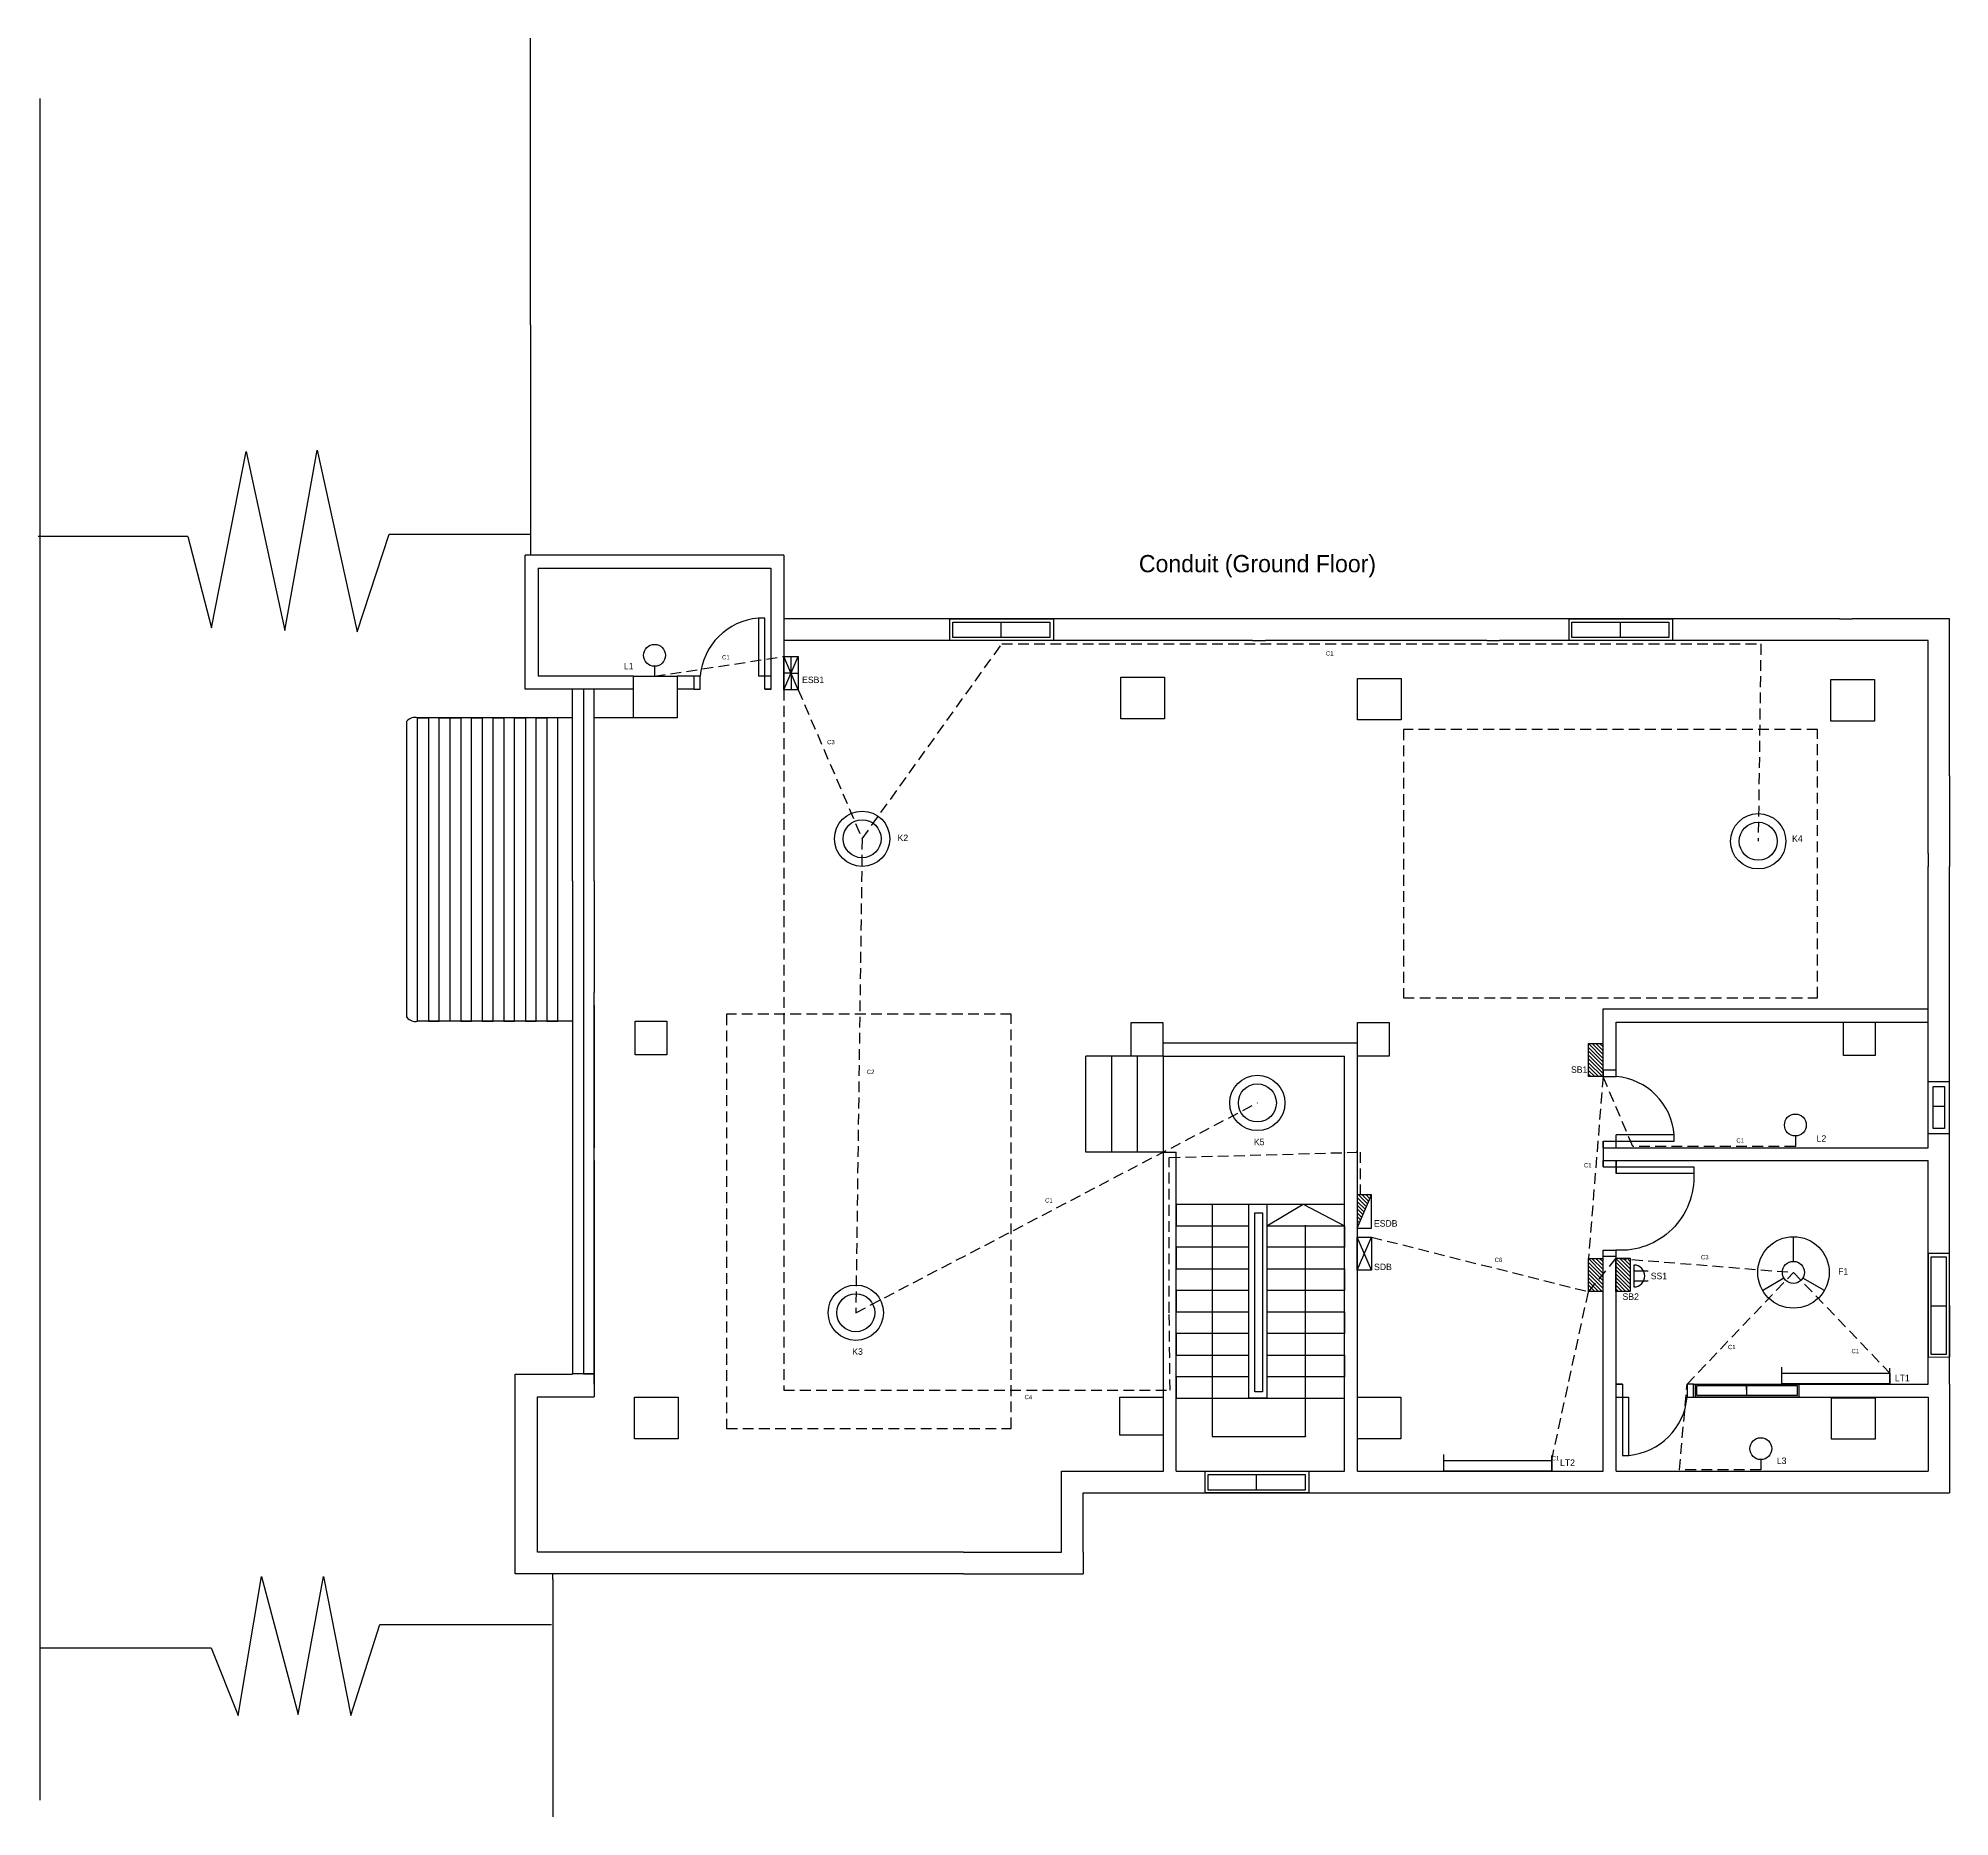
# Model space of a CAD drawing. Header units: inches. Extents: x 375 to 2429, y 186 to 1090.
# Drawn here: x 1543 to 2429, y 195 to 1019 of the extents above; entities that cross this region are included whole.
import ezdxf

# ---------------------------------------------------------------- set-up
doc = ezdxf.new("R2010")
doc.units = ezdxf.units.IN
doc.header["$LTSCALE"] = 20
doc.header["$MEASUREMENT"] = 0
doc.linetypes.add('HIDDEN', pattern=[0.375, 0.25, -0.125])
for name, color, linetype in [('Conduit', 150, 'HIDDEN'), ('Emergency', 10, 'HIDDEN'), ('Fittings', 136, 'Continuous'), ('Text2', 7, 'Continuous')]:
    doc.layers.add(name, color=color, linetype=linetype)

# ---------------------------------------------------------------- blocks, each defined once
blk = doc.blocks.new('Door')
for p, q in [((0, 36), (0, 36)), ((0, -6), (0, 0)), ((-6, -6), (-6, -3)), ((-6, -3), (36, -3)), ((-6, -6), (0, -6))]:
    blk.add_line(p, q)
blk.add_lwpolyline([(-6.06, 35.59), (-0.06, 35.59), (-0.06, 38.59), (-6.06, 38.59)], close=True)
for points in [[(36, -3), (36, 0), (0, 0)], [(-6, -3), (-6, -6), (0, -6)]]:
    blk.add_lwpolyline(points)
blk.add_arc((2.17, 1.79), 33.87, 356.96817, 93.77757)
blk = doc.blocks.new('Door2')
for p, q in [((-6, 30), (-6, 30)), ((-6, -3), (-6, 0)), ((-6, 0), (27, 0)), ((0, -3), (0, 3)), ((-6, -3), (0, -3))]:
    blk.add_line(p, q)
blk.add_lwpolyline([(-6, 30), (0, 30), (0, 33), (-6, 33)], close=True)
for points in [[(-6, 0), (-6, -3), (0, -3)], [(27, 0), (27, 3), (0, 3)]]:
    blk.add_lwpolyline(points)
blk.add_arc((-2.65, 0.35), 29.77, 5.10532, 84.89468)
blk = doc.blocks.new('windows2')
for p, q in [((-1.31, 1.5), (46.69, 1.5)), ((-1.31, -8.5), (-1.31, 1.5)), ((22.28, 0), (22.28, -7.22)), ((46.69, 1.5), (46.69, -8.5)), ((46.69, -8.5), (-1.31, -8.5))]:
    blk.add_line(p, q)
blk.add_lwpolyline([(0, 0), (45, 0), (45, -7.22), (0, -7.22)], close=True)
blk = doc.blocks.new('windows1')
for p, q in [((-0.62, 0.68), (47.38, 0.68)), ((-0.62, -5.32), (-0.62, 0.68)), ((23.11, -1.89), (23.11, 0)), ((23.11, 0), (23.11, -4.57)), ((47.38, 0.68), (47.38, -5.32)), ((47.38, -5.32), (-0.62, -5.32))]:
    blk.add_line(p, q)
blk.add_lwpolyline([(0, 0), (46.57, 0), (46.57, -4.57), (0, -4.57)], close=True)
blk = doc.blocks.new('windowKitchen')
blk.add_line((0, 0), (0, -5.36))
for points in [[(-12.69, -7.63), (11.31, -7.63), (11.31, 2.37), (-12.69, 2.37)], [(-10.36, 0), (9.02, 0), (9.02, -5.36), (-10.36, -5.36)]]:
    blk.add_lwpolyline(points, close=True)

msp = doc.modelspace()

# ---------------------------------------------------------------- hatches: boundary and pattern name
at = {"layer": 'Fittings'}
h = msp.add_hatch(dxfattribs=at)
h.set_pattern_fill('ANSI31', color=256, scale=10, angle=90)
h.set_pattern_definition([(135, (3012.2053, 28.8558), (-0.8838835, -0.8838835), [])])
h.paths.add_polyline_path([(2268.31, 553.26), (2261.64, 553.26), (2261.64, 537.85), (2268.31, 537.85)])
h = msp.add_hatch(dxfattribs=at)
h.set_pattern_fill('ANSI31', color=256, scale=10, angle=90)
h.set_pattern_definition([(135, (2709.3814, -62.5552), (-0.8838835, -0.8838835), [])])
h.paths.add_polyline_path([(2154.42, 467.61), (2161.09, 483.02), (2154.42, 483.02)])
h = msp.add_hatch(dxfattribs=at)
h.set_pattern_fill('ANSI31', color=256, scale=10, angle=90)
h.set_pattern_definition([(135, (3012.1804, -70.8268), (-0.8838835, -0.8838835), [])])
h.paths.add_polyline_path([(2268.28, 453.58), (2261.61, 453.58), (2261.61, 438.17), (2268.28, 438.17)])
h = msp.add_hatch(dxfattribs=at)
h.set_pattern_fill('ANSI31', color=256, scale=10, angle=90)
h.set_pattern_definition([(135, (3024.9257, -70.7259), (-0.8838835, -0.8838835), [])])
h.paths.add_polyline_path([(2281.03, 453.68), (2274.36, 453.68), (2274.36, 438.27), (2281.03, 438.27)])

# ---------------------------------------------------------------- linework, layer by layer
for p, q in [((1770.99, 886.44), (1770.99, 1019.31)), ((1543.27, 991.38), (1543.27, 202.41)), ((1770.99, 886.44), (1770.99, 779.64)), ((1622.95, 745.98), (1639.06, 827.77)), ((1639.06, 827.77), (1657.04, 744.74)), ((1657.04, 744.74), (1671.91, 828.39)), ((1671.91, 828.39), (1690.51, 744.12)), ((1690.51, 744.12), (1705.39, 789.35)), ((1705.39, 789.35), (1770.99, 789.35)), ((1611.91, 788.24), (1542.59, 788.24)), ((1611.91, 788.24), (1622.95, 745.98)), ((1768.46, 717.48), (1768.46, 779.64)), ((1888.42, 779.64), (1768.46, 779.64)), ((1774.46, 773.64), (1774.46, 723.48)), ((1774.46, 773.64), (1882.42, 773.64)), ((1882.42, 773.64), (1882.42, 723.48)), ((1888.42, 779.64), (1888.42, 717.21)), ((2378.03, 750.13), (1888.94, 750.13)), ((2378.03, 750.13), (2384.03, 750.13)), ((2429.18, 750.13), (2384.03, 750.13)), ((2429.18, 677.26), (2429.18, 750.13)), ((1959.5, 740.13), (1888.94, 740.13)), ((1965.5, 740.13), (1959.5, 740.13)), ((2028.91, 740.13), (1965.5, 740.13)), ((2034.91, 740.13), (2028.91, 740.13)), ((2105.89, 740.13), (2034.91, 740.13)), ((2105.89, 740.13), (2111.89, 740.13)), ((2194.58, 740.13), (2111.89, 740.13)), ((2200.58, 740.13), (2194.58, 740.13)), ((2214.46, 740.13), (2200.58, 740.13)), ((2214.46, 740.13), (2220.46, 740.13)), ((2269.63, 740.13), (2220.46, 740.13)), ((2275.63, 740.13), (2269.63, 740.13)), ((2419.18, 740.13), (2275.63, 740.13)), ((2419.18, 674.26), (2419.18, 740.13)), ((1818.7, 723.48), (1774.46, 723.48)), ((1846.61, 723.47), (1838.91, 723.47)), ((1818.7, 717.48), (1768.46, 717.48)), ((1790.46, 661.4), (1790.46, 717.48)), ((1800.46, 717.48), (1795.46, 717.48)), ((1795.46, 717.48), (1795.46, 400.03)), ((1800.46, 661.4), (1800.46, 717.48)), ((1846.61, 717.47), (1838.91, 717.47)), ((1713.56, 565.35), (1713.56, 702.7)), ((1718.56, 563.52), (1718.56, 704.24)), ((1718.56, 704.24), (1723.56, 704.24)), ((1790.46, 704.24), (1718.56, 704.24)), ((1723.56, 704.24), (1723.56, 563.52)), ((1728.56, 563.52), (1728.56, 704.24)), ((1728.56, 704.24), (1733.56, 704.24)), ((1733.56, 704.24), (1733.56, 563.52)), ((1733.56, 704.24), (1738.56, 704.24)), ((1738.56, 704.24), (1738.56, 563.52)), ((1743.56, 563.52), (1743.56, 704.24)), ((1743.56, 704.24), (1748.56, 704.24)), ((1748.56, 704.24), (1748.56, 563.52)), ((1753.56, 563.52), (1753.56, 704.24)), ((1753.56, 704.24), (1758.56, 704.24)), ((1758.56, 704.24), (1758.56, 563.52)), ((1763.56, 563.52), (1763.56, 704.24)), ((1763.56, 704.24), (1768.56, 704.24)), ((1768.56, 704.24), (1768.56, 563.52)), ((1773.56, 563.52), (1773.56, 704.24)), ((1773.56, 704.24), (1778.56, 704.24)), ((1778.56, 704.24), (1778.56, 563.52)), ((1783.56, 563.52), (1783.56, 704.24)), ((1818.7, 704.24), (1800.46, 704.24)), ((2419.18, 644.26), (2419.18, 674.26)), ((2429.18, 677.26), (2429.18, 635.25)), ((1790.46, 628.59), (1790.46, 661.4)), ((1800.46, 628.59), (1800.46, 661.4)), ((2419.18, 641.25), (2419.18, 644.26)), ((2419.18, 641.25), (2419.18, 635.25)), ((2429.18, 641.25), (2429.18, 641.25)), ((2419.18, 576.92), (2419.18, 635.25)), ((2429.18, 395.22), (2429.18, 635.25)), ((1800.46, 570.92), (1800.46, 576.92)), ((2419.18, 570.92), (2419.18, 576.92)), ((1800.46, 504.92), (1800.46, 570.92)), ((2268.46, 563.14), (2268.46, 569.25)), ((2268.46, 569.25), (2419.18, 569.25)), ((2419.18, 504.92), (2419.18, 570.92)), ((1790.46, 563.52), (1718.56, 563.52)), ((1723.56, 563.52), (1728.56, 563.52)), ((1738.56, 563.52), (1743.56, 563.52)), ((1748.56, 563.52), (1753.56, 563.52)), ((1758.56, 563.52), (1763.56, 563.52)), ((1768.56, 563.52), (1773.56, 563.52)), ((1778.56, 563.52), (1783.56, 563.52)), ((2268.46, 537.92), (2268.46, 563.14)), ((2274.46, 537.92), (2274.46, 563.14)), ((2274.46, 563.14), (2419.18, 563.14)), ((2064.17, 553.6), (2154.46, 553.6)), ((2028.46, 502.8), (2028.46, 547.4)), ((2040.46, 547.4), (2028.46, 547.4)), ((2052.46, 547.4), (2040.46, 547.4)), ((2040.46, 547.4), (2040.46, 502.8)), ((2064.46, 547.4), (2051.3, 547.4)), ((2052.46, 502.8), (2052.46, 547.4)), ((2064.46, 502.58), (2064.46, 547.4)), ((2064.46, 547.4), (2148.47, 547.4)), ((2148.47, 502.78), (2148.47, 547.4)), ((2154.32, 547.4), (2154.32, 502.83)), ((2274.46, 504.92), (2274.46, 510.92)), ((1800.46, 498.92), (1800.46, 504.92)), ((1800.46, 395.22), (1800.46, 498.92)), ((2040.46, 502.8), (2028.46, 502.8)), ((2052.46, 502.8), (2040.46, 502.8)), ((2064.46, 502.8), (2052.46, 502.8)), ((2064.46, 502.58), (2064.46, 502.8)), ((2064.46, 502.8), (2064.93, 502.8)), ((2064.46, 498.92), (2064.46, 502.58)), ((2064.46, 354.92), (2064.46, 498.92)), ((2064.93, 502.8), (2070.46, 502.8)), ((2070.46, 498.92), (2070.46, 502.8)), ((2070.46, 354.92), (2070.46, 498.92)), ((2148.46, 498.92), (2148.46, 502.64)), ((2148.46, 502.64), (2148.47, 502.64)), ((2148.46, 354.92), (2148.46, 498.92)), ((2148.47, 502.78), (2148.47, 502.64)), ((2154.64, 502.78), (2153.85, 502.78)), ((2154.46, 498.92), (2154.46, 502.78)), ((2154.46, 502.78), (2154.64, 502.78)), ((2154.46, 354.92), (2154.46, 498.92)), ((2268.46, 504.92), (2268.46, 498.98)), ((2268.46, 495.98), (2268.46, 498.92)), ((2274.46, 504.92), (2400.46, 504.92)), ((2274.46, 498.92), (2400.46, 498.92)), ((2274.46, 492.98), (2274.46, 498.92)), ((2400.46, 504.92), (2419.18, 504.92)), ((2400.46, 498.92), (2419.18, 498.92)), ((2419.18, 395.27), (2419.18, 498.92)), ((2070.46, 478.73), (2148.46, 478.73)), ((2070.46, 478.73), (2070.46, 468.73)), ((2087.07, 478.73), (2087.07, 371.08)), ((2112.46, 468.73), (2129.3, 478.73)), ((2129.3, 478.73), (2148.46, 468.73)), ((2070.46, 468.73), (2104.11, 468.73)), ((2112.46, 468.73), (2148.46, 468.73)), ((2130.4, 371.28), (2130.4, 468.94)), ((2148.46, 468.73), (2148.46, 458.73)), ((2104.11, 458.73), (2070.46, 458.73)), ((2070.46, 458.73), (2070.46, 448.73)), ((2148.46, 458.73), (2112.46, 458.73)), ((2268.46, 354.92), (2268.46, 454.38)), ((2274.46, 395.27), (2274.46, 457.38)), ((2070.46, 448.73), (2104.11, 448.73)), ((2112.46, 448.73), (2148.46, 448.73)), ((2148.46, 448.73), (2148.46, 438.73)), ((2104.11, 438.73), (2070.46, 438.73)), ((2070.46, 438.73), (2070.46, 428.73)), ((2148.46, 438.73), (2112.46, 438.73)), ((2070.46, 428.73), (2104.11, 428.73)), ((2112.46, 428.73), (2148.46, 428.73)), ((2148.46, 428.73), (2148.46, 418.73)), ((2104.11, 418.73), (2070.46, 418.73)), ((2070.46, 418.73), (2070.46, 408.73)), ((2148.46, 418.73), (2112.46, 418.73)), ((2070.46, 408.73), (2104.11, 408.73)), ((2112.46, 408.73), (2148.46, 408.73)), ((2148.46, 408.73), (2148.46, 398.73)), ((1763.75, 307.35), (1763.75, 399.88)), ((1763.75, 399.88), (1790.46, 399.88)), ((1800.46, 400.03), (1790.46, 400.03)), ((1795.46, 400.03), (1800.46, 400.03)), ((1800.46, 395.22), (1800.46, 389.44)), ((2104.11, 398.73), (2070.46, 398.73)), ((2070.46, 398.73), (2070.46, 388.73)), ((2148.46, 398.73), (2112.46, 398.73)), ((2310.4, 395.27), (2400.46, 395.27)), ((2400.46, 395.27), (2419.18, 395.27)), ((2429.18, 395.27), (2429.18, 344.92)), ((1774.19, 317.35), (1774.19, 389.44)), ((1774.19, 389.44), (1800.46, 389.44)), ((2044.33, 389.22), (2064.46, 389.22)), ((2070.46, 388.73), (2148.46, 388.73)), ((2274.46, 354.92), (2274.46, 389.27)), ((2310.4, 389.27), (2419.18, 389.23)), ((2419.18, 389.23), (2419.18, 354.92)), ((2087.07, 371.08), (2130.4, 371.08)), ((2130.4, 371.28), (2130.4, 371.28)), ((2130.4, 371.28), (2130.4, 371.08)), ((2017.23, 354.92), (2064.46, 354.92)), ((2017.23, 317.35), (2017.23, 354.92)), ((2070.46, 354.92), (2148.46, 354.92)), ((2154.46, 354.92), (2268.46, 354.92)), ((2274.46, 354.92), (2419.18, 354.92)), ((2027.23, 344.92), (2429.18, 344.92)), ((2027.23, 317.35), (2027.23, 344.92)), ((1821.76, 317.35), (1774.19, 317.35)), ((1971.76, 317.35), (1821.76, 317.35)), ((1971.76, 317.35), (2017.23, 317.35)), ((2027.23, 317.35), (2027.23, 307.35)), ((1635.35, 241.65), (1646.08, 306.05)), ((1646.08, 306.05), (1663.16, 242.14)), ((1663.16, 242.14), (1674.88, 306.05)), ((1674.88, 306.05), (1687.57, 241.65)), ((1821.76, 307.35), (1763.75, 307.35)), ((1781.29, 304.65), (1781.29, 307.35)), ((1781.29, 304.65), (1781.29, 243.29)), ((1971.76, 307.35), (1821.76, 307.35)), ((1971.76, 307.35), (2027.23, 307.35)), ((1687.57, 241.65), (1701.07, 283.88)), ((1701.07, 283.88), (1780.62, 283.88)), ((1543.27, 273.01), (1622.75, 273.01)), ((1622.75, 273.01), (1635.35, 241.65)), ((1781.29, 243.29), (1781.29, 194.7))]:
    msp.add_line(p, q)
for points in [[(1818.7, 723.48), (1838.91, 723.48), (1838.91, 704.24), (1818.7, 704.24)], [(2044.72, 723.03), (2064.93, 723.03), (2064.93, 703.79), (2044.72, 703.79)], [(2154.53, 722.48), (2174.74, 722.48), (2174.74, 703.24), (2154.53, 703.24)], [(2374.11, 721.95), (2394.32, 721.95), (2394.32, 702.71), (2374.11, 702.71)], [(1819.44, 563.52), (1834.12, 563.52), (1834.12, 547.97), (1819.44, 547.97)], [(2049.49, 562.95), (2064.17, 562.95), (2064.17, 547.4), (2049.49, 547.4)], [(2154.46, 562.9), (2169.14, 562.9), (2169.14, 547.35), (2154.46, 547.35)], [(2379.95, 563.14), (2394.63, 563.14), (2394.63, 547.59), (2379.95, 547.59)], [(2104.11, 478.73), (2112.46, 478.73), (2112.46, 388.73), (2104.11, 388.73)], [(2106.94, 474.63), (2110.43, 474.63), (2110.43, 391.71), (2106.94, 391.72)], [(1819.22, 389.22), (1839.43, 389.22), (1839.43, 369.98), (1819.22, 369.98)], [(2154.46, 389.22), (2174.67, 389.22), (2174.67, 369.98), (2154.46, 369.98)], [(2374.45, 388.96), (2394.66, 388.96), (2394.66, 369.72), (2374.45, 369.72)]]:
    msp.add_lwpolyline(points, close=True)
at = {"linetype": 'HIDDEN'}
for points in [[(2175.87, 574.44), (2367.87, 574.44), (2367.87, 698.88), (2175.87, 698.88)], [(1861.91, 374.76), (1993.91, 374.76), (1993.91, 566.76), (1861.91, 566.76)]]:
    msp.add_lwpolyline(points, close=True, dxfattribs=at)
for points in [[(1790.46, 628.59), (1790.46, 399.88)], [(1800.46, 628.59), (1800.46, 576.92)], [(1800.46, 570.92), (1800.46, 504.92)], [(1800.46, 498.92), (1800.46, 395.22)], [(2064.46, 371.58), (2044.33, 371.58), (2044.33, 389.22)], [(2017.23, 354.92), (2064.46, 354.92)], [(2070.46, 354.92), (2148.46, 354.92)], [(2154.46, 354.92), (2268.46, 354.92)]]:
    msp.add_lwpolyline(points)
for centre, radius, start, end in [((1717.32, 699.37), 5.03, 75.77174, 138.49942), ((1717.65, 568.78), 5.33, 219.99501, 279.86102)]:
    msp.add_arc(centre, radius, start, end)
at = {"layer": 'Conduit'}
for p, q in [((2268.46, 537.92), (2261.61, 453.58)), ((2282.23, 505.53), (2268.46, 537.92)), ((2357.63, 505.53), (2282.23, 505.53)), ((2160.99, 463.46), (2261.61, 438.17)), ((2274.36, 453.68), (2261.61, 438.17)), ((2274.36, 453.68), (2356.74, 447.08)), ((2307.4, 395.27), (2356.74, 447.08)), ((2356.74, 447.08), (2401.4, 400.41)), ((2244.59, 359.91), (2261.61, 438.17)), ((2303.86, 355.49), (2307.4, 395.27)), ((2341.58, 355.49), (2303.86, 355.49))]:
    msp.add_line(p, q, dxfattribs=at)
at = {"layer": 'Emergency'}
for p, q in [((1924.75, 648.14), (1989.55, 738.48)), ((1989.55, 738.48), (2341.61, 738.48)), ((2341.61, 738.48), (2340.39, 646.99)), ((1828.48, 723.48), (1888.44, 732.68)), ((1888.42, 717.21), (1888.42, 392.5)), ((1895.11, 717.27), (1924.75, 648.14)), ((1924.75, 648.14), (1921.81, 428.38)), ((1921.81, 428.38), (2108.07, 525.66)), ((2067.23, 500.36), (2155.7, 502.83)), ((2067.23, 428.38), (2067.23, 500.36)), ((2155.7, 502.83), (2155.7, 483.02)), ((2067.58, 392.5), (2067.23, 428.38)), ((1888.42, 392.5), (2067.58, 392.5))]:
    msp.add_line(p, q, dxfattribs=at)
at = {"layer": 'Fittings'}
for p, q in [((1828.48, 728.15), (1828.48, 723.32)), ((1888.44, 717.27), (1895.11, 732.68)), ((1895.11, 717.27), (1888.44, 732.68)), ((1891.78, 724.97), (1891.78, 732.68)), ((1891.78, 724.97), (1888.44, 724.97)), ((1891.78, 724.97), (1895.11, 724.97)), ((1891.78, 724.97), (1891.78, 717.27)), ((2357.63, 510.35), (2357.63, 505.53)), ((2154.42, 467.61), (2161.09, 483.02)), ((2154.32, 448.05), (2160.99, 463.46)), ((2160.99, 448.05), (2154.32, 463.46)), ((2356.74, 452.21), (2356.74, 463.65)), ((2282.71, 450.48), (2282.71, 440.34)), ((2289.33, 447.7), (2282.71, 447.7)), ((2352.33, 444.47), (2342.91, 438.9)), ((2356.74, 447.08), (2356.74, 447.08)), ((2356.74, 447.08), (2356.74, 447.08)), ((2356.74, 447.08), (2356.74, 447.08)), ((2361.17, 444.49), (2370.66, 438.94)), ((2282.71, 443.24), (2289.33, 443.24)), ((2342.91, 438.9), (2342.48, 438.65)), ((2370.66, 438.94), (2371.05, 438.71)), ((2351.32, 395.49), (2351.32, 403.15)), ((2401.4, 395.49), (2401.4, 402.7)), ((2194.51, 354.99), (2194.51, 362.64)), ((2244.59, 354.99), (2244.59, 362.2)), ((2341.58, 360.31), (2341.58, 355.49))]:
    msp.add_line(p, q, dxfattribs=at)
for points in [[(1888.44, 717.27), (1888.44, 732.68), (1895.11, 732.68), (1895.11, 717.27)], [(2261.64, 537.85), (2261.64, 553.26), (2268.31, 553.26), (2268.31, 537.85)], [(2161.09, 467.61), (2161.09, 483.02), (2154.42, 483.02), (2154.42, 467.61)], [(2154.32, 448.05), (2154.32, 463.46), (2160.99, 463.46), (2160.99, 448.05)], [(2261.61, 438.17), (2261.61, 453.58), (2268.28, 453.58), (2268.28, 438.17)], [(2274.36, 438.27), (2274.36, 453.68), (2281.03, 453.68), (2281.03, 438.27)], [(2351.32, 400.41), (2401.4, 400.41), (2401.4, 395.49), (2351.32, 395.49)], [(2194.51, 359.91), (2244.59, 359.91), (2244.59, 354.99), (2194.51, 354.99)]]:
    msp.add_lwpolyline(points, close=True, dxfattribs=at)
for centre, radius in [((1828.48, 733.21), 5.07), ((1924.75, 648.14), 12.82), ((1924.75, 648.14), 8.82), ((2340.39, 646.99), 12.82), ((2340.39, 646.99), 8.82), ((2108.07, 525.66), 12.82), ((2108.07, 525.66), 8.82), ((2357.63, 515.42), 5.07), ((2356.74, 447.08), 16.57), ((2356.74, 447.08), 5.13), ((1921.81, 428.38), 12.82), ((1921.81, 428.38), 8.82), ((2341.58, 365.38), 5.07)]:
    msp.add_circle(centre, radius, dxfattribs=at)
msp.add_arc((2282.71, 445.41), 5.07, 270, 90, dxfattribs=at)

# ---------------------------------------------------------------- block references
for name, p, rotation in [('Door2', (1879.61, 723.47), 90), ('windowKitchen', (2421.49, 524.21), 90), ('Door2', (2277.4, 389.27), 270)]:
    msp.add_blockref(name, p, dxfattribs=dict(rotation=rotation))
for name, p in [('windows2', (1966.81, 748.62)), ('windows2', (2254, 748.62)), ('Door2', (2274.46, 507.92)), ('windows1', (2311.89, 394.59)), ('windows2', (2085.23, 353.41))]:
    msp.add_blockref(name, p)
at = {"xscale": -1}
for name, p, rotation in [('Door', (2274.46, 492.98), 180), ('windows2', (2427.73, 409.18), 270.0653428922995)]:
    msp.add_blockref(name, p, dxfattribs=dict(at, rotation=rotation))

# ---------------------------------------------------------------- texts
at = {"layer": 'Conduit', "char_height": 2, "attachment_point": 1}
for s, insert in [('C1', (2330.26, 509.25)), ('C1', (2259.54, 497.77)), ('C6', (2218.13, 453.89)), ('C3', (2313.83, 455.14)), ('C1', (2326.37, 413.5)), ('C1', (2383.66, 411.61)), ('C1', (2244.59, 361.91))]:
    msp.add_mtext_dynamic_manual_height_columns(s, width=7.3499, gutter_width=1, heights=[0], dxfattribs=dict(at, insert=insert))
at = {"layer": 'Emergency', "char_height": 2, "attachment_point": 1}
for s, insert in [('C1', (1859.79, 733.29)), ('C1', (2139.88, 735.11)), ('C3', (1908.51, 693.97)), ('C2', (1926.92, 541.07)), ('C1', (2009.64, 481.47)), ('C4', (2000.11, 390.31))]:
    msp.add_mtext_dynamic_manual_height_columns(s, width=3.6084, gutter_width=1, heights=[0], dxfattribs=dict(at, insert=insert))
at = {"layer": 'Fittings', "insert": (2053.12, 779.71), "char_height": 8, "attachment_point": 1}
msp.add_mtext_dynamic_manual_height_columns('Conduit (Ground Floor)', width=300.3129, gutter_width=1, heights=[0], dxfattribs=at)
at = {"layer": 'Text2', "char_height": 3, "attachment_point": 1}
for s, insert in [('L1', (1814.24, 729.69)), ('ESB1', (1896.91, 723.32)), ('K2', (1941.19, 650.08)), ('K4', (2356.1, 649.72)), ('SB1', (2253.55, 542.62)), ('K5', (2106.47, 509.06)), ('L2', (2367.48, 510.64)), ('ESDB', (2162.15, 471.31)), ('SDB', (2162.2, 451.14)), ('SS1', (2290.53, 446.92)), ('F1', (2377.46, 449.05)), ('SB2', (2277.45, 437.35)), ('K3', (1920.19, 411.88)), ('LT1', (2403.77, 399.62)), ('LT2', (2248.47, 360.37)), ('L3', (2349.02, 361.24))]:
    msp.add_mtext_dynamic_manual_height_columns(s, width=2.2642, gutter_width=1, heights=[0], dxfattribs=dict(at, insert=insert))

doc.saveas('drawing.dxf')
